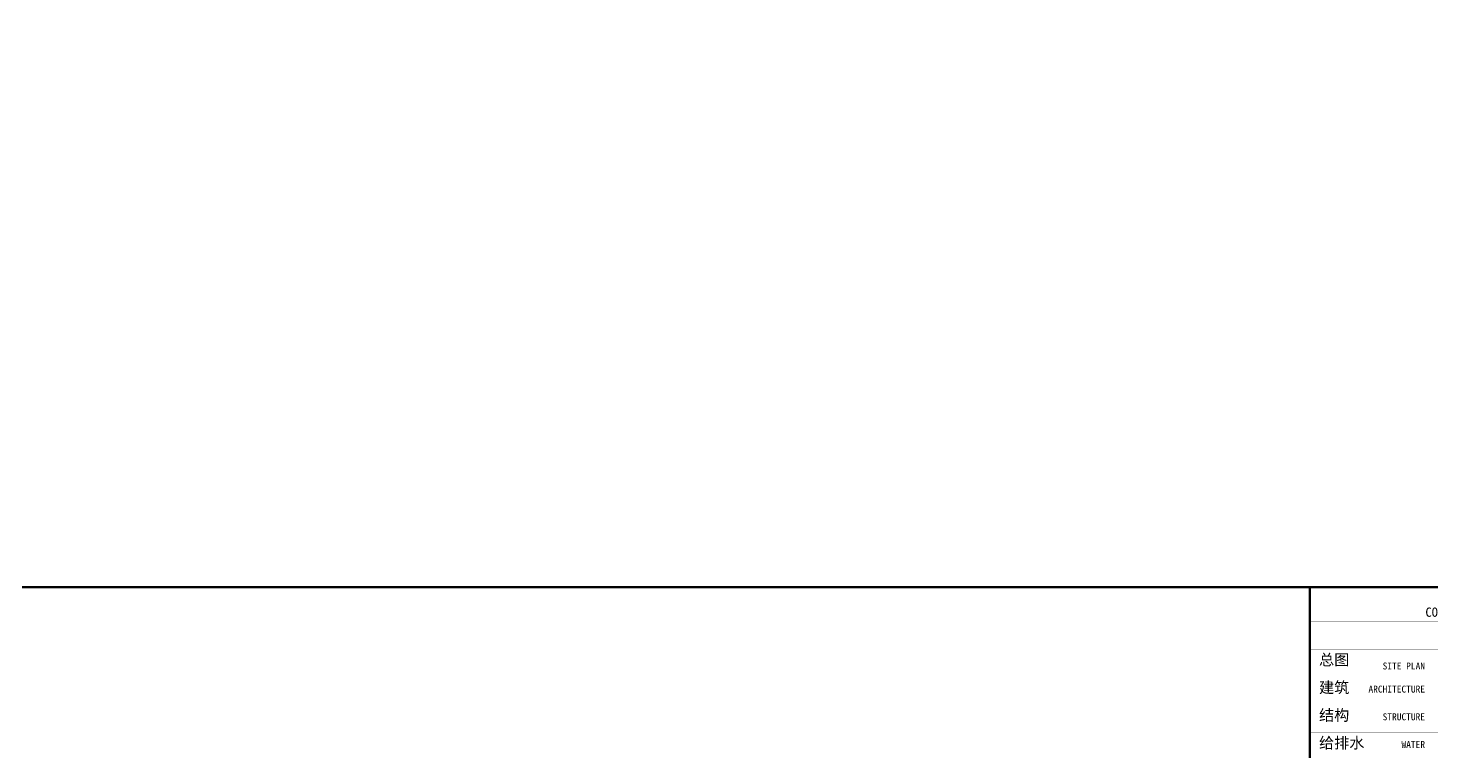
# Model space of a CAD drawing. Extents: x -26219 to 315419, y -160410 to -120810.
# Drawn here: x 255749 to 270939, y -128645 to -120810 of the extents above; entities that cross this region are included whole.
import ezdxf
from ezdxf.enums import TextEntityAlignment as Align
from ezdxf.xclip import XClip

# ---------------------------------------------------------------- set-up
doc = ezdxf.new("R2010")
doc.units = 0
doc.header["$LTSCALE"] = 1000
doc.header["$MEASUREMENT"] = 0
doc.header["$XCLIPFRAME"] = 0
doc.linetypes.add('104-14# 核心筒$2$DOTE', pattern=[2.42, 2, -0.2, 0.02, -0.2])
doc.layers.add('104-14# 核心筒$2$A_AXIS-轴线', color=36, linetype='104-14# 核心筒$2$DOTE')
doc.styles.add('图签信息$0$华文细黑', font='STXIHEI_0.TTF', dxfattribs={"height": 10})

# ---------------------------------------------------------------- blocks, each defined once
blk = doc.blocks.new('104-14# 核心筒')
at = {"layer": '104-14# 核心筒$2$A_AXIS-轴线'}
for p, q in [((95400, 139633.6), (95400, 80554.9)), ((104400, 139633.6), (104400, 80554.9)), ((104400, 21650), (110517.1, 43636))]:
    blk.add_line(p, q, dxfattribs=at)
blk = doc.blocks.new('图框-A1')
for points, const_width in [([(0, 0), (841, 0), (841, 594), (0, 594)], 0.05), ([(766, 584), (25, 584), (25, 10), (766, 10)], 0.5)]:
    blk.add_lwpolyline(points, close=True, dxfattribs=dict(const_width=const_width))
blk = doc.blocks.new('图签信息')
at = {"const_width": 0.5}
blk.add_lwpolyline([(-65, 574), (-65, 500.5), (0, 500.5), (0, 574)], close=True, dxfattribs=at)
at = {"const_width": 0.05}
for points in [[(-65, 566.5), (0, 566.5)], [(-39.14, 566.5), (-39.14, 500.5)], [(-65, 560.5), (0, 560.5)], [(-65, 554.5), (0, 554.5)], [(-65, 548.5), (0, 548.5)], [(-65, 542.5), (0, 542.5)]]:
    blk.add_lwpolyline(points, dxfattribs=at)
at = {"style": '图签信息$0$华文细黑'}
blk.add_text('COUNTERSIGN', height=2, dxfattribs=at).set_placement((-32.5, 569.6), align=Align.TOP_CENTER)
for s, p in [('总图', (-63, 559.5)), ('建筑', (-63, 553.5)), ('结构', (-63, 547.5)), ('给排水', (-63, 541.5))]:
    blk.add_text(s, height=2.4, dxfattribs=at).set_placement(p, align=Align.TOP_LEFT)
for s, p in [('SITE PLAN', (-40.06, 557.7)), ('ARCHITECTURE', (-40.06, 552.7)), ('STRUCTURE', (-40.06, 546.7)), ('WATER', (-40.06, 540.7))]:
    blk.add_text(s, height=1.5, dxfattribs=at).set_placement(p, align=Align.TOP_RIGHT)
blk = doc.blocks.new('图签-A1')
at = {"color": 2}
blk.add_blockref('图签信息', (0, 0), dxfattribs=at)

msp = doc.modelspace()

# ---------------------------------------------------------------- block references
at = {"xscale": 50, "yscale": 50, "zscale": 50}
for name, p in [('图框-A1', (231317.6, -156062.5)), ('图签-A1', (272867.6, -155562.5))]:
    msp.add_blockref(name, p, dxfattribs=at)
ref = msp.add_blockref('104-14# 核心筒', (150626, -164550))
XClip(ref).set_block_clipping_path([(94550.0000000024, 12139.8027840568), (105750.0000113929, 22499.9999875159)])
ref = msp.add_blockref('104-14# 核心筒', (162825.3, -253650))
XClip(ref).set_block_clipping_path([(94442.2879467641, 101022.6274729816), (105150.0000113929, 111550)])

doc.saveas('drawing.dxf')
